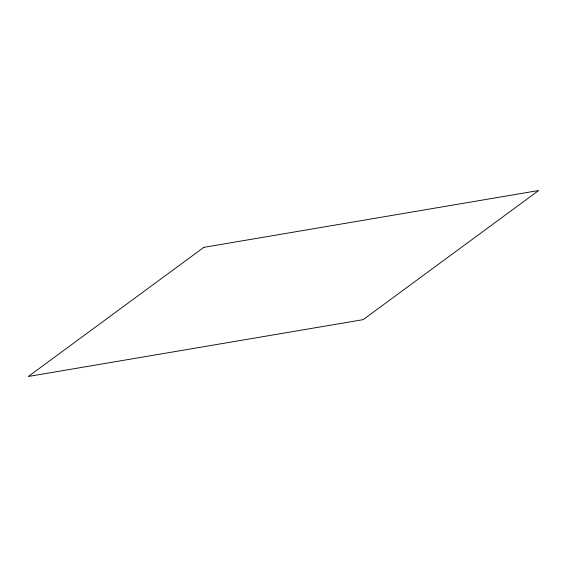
<?xml version="1.0" encoding="UTF-8"?>
<svg xmlns="http://www.w3.org/2000/svg" width="567" height="567" viewBox="0 0 567 567"><rect width="100%" height="100%" fill="white"/><g stroke="black" fill="none" stroke-linecap="round" stroke-linejoin="round"><path stroke-width="0.85" d="M203.829 247.354L28.35 376.474L363.171 319.646L538.65 190.526L203.829 247.354"/></g></svg>
